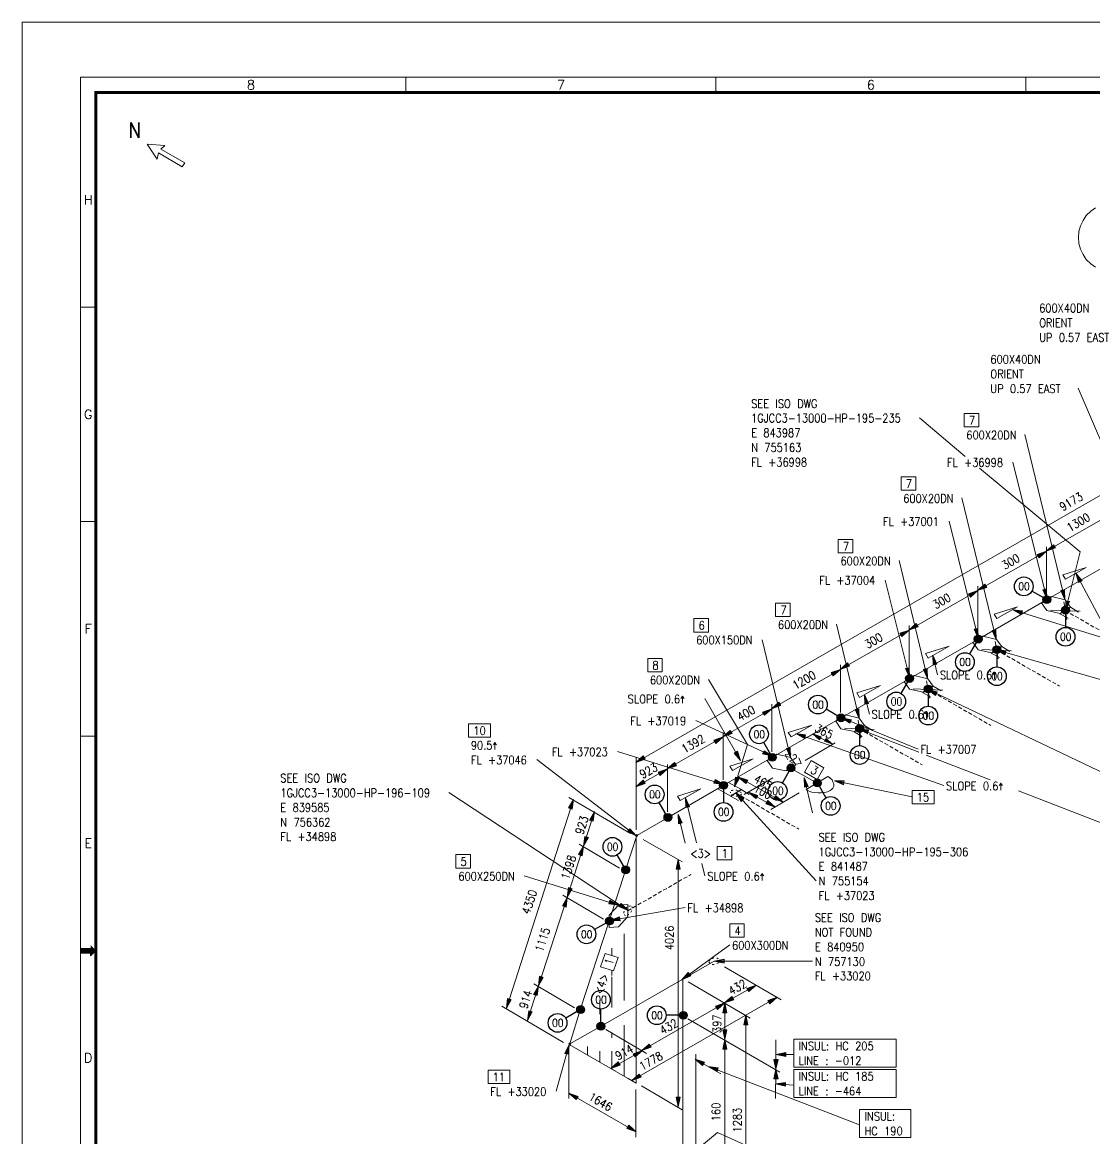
# Model space of a CAD drawing. Extents: x 0 to 841, y 0 to 594.
# Drawn here: x 0 to 343.3, y 236.8 to 594 of the extents above; entities that cross this region are included whole.
import ezdxf
from ezdxf.enums import TextEntityAlignment as Align

# ---------------------------------------------------------------- set-up
doc = ezdxf.new("R2010")
doc.units = 0
doc.header["$MEASUREMENT"] = 0
doc.linetypes.add('HIDDEN', pattern=[0.375, 0.25, -0.125])
doc.layers.get('0').update_dxf_attribs({"lineweight": 9})
for name, color, linetype, lineweight in [('3', 7, 'Continuous', 9), ('4', 7, 'Continuous', 9), ('T-TEXT1', 7, 'Continuous', 9)]:
    doc.layers.add(name, color=color, linetype=linetype, lineweight=lineweight)
doc.styles.add('ROMANS', font='ROMANS')
doc.styles.add('TXT', font='txt.shx')

msp = doc.modelspace()

# ---------------------------------------------------------------- linework, layer by layer
at = {"color": 7}
for centre, radius in [((196.73, 333.84), 0.3), ((196.73, 333.84), 0.2), ((196.73, 333.84), 0.1), ((175.26, 267.16), 0.3), ((175.26, 267.16), 0.2), ((175.26, 267.16), 0.1)]:
    msp.add_circle(centre, radius, dxfattribs=at)
at = {"layer": 'A1', "color": 4, "linetype": 'Continuous', "lineweight": 0}
msp.add_lwpolyline([(209.41, 322.99), (209.94, 326.11), (210.45, 322.99)], dxfattribs=at)
at = {"layer": 'AD1', "color": 4, "linetype": 'Continuous', "lineweight": 0}
for points in [[(330.7, 425.82), (327.71, 424.79), (330.05, 426.86), (330.7, 425.82)], [(308.74, 413.21), (305.74, 412.18), (308.09, 414.25), (308.74, 413.21)], [(286.76, 400.6), (283.77, 399.56), (286.11, 401.64), (286.76, 400.6)], [(264.79, 387.99), (261.8, 386.95), (264.14, 389.04), (264.79, 387.99)], [(242.82, 375.39), (239.84, 374.34), (242.18, 376.43), (242.82, 375.39)], [(227.22, 366.41), (224.24, 365.38), (226.57, 367.45), (227.22, 366.41)], [(255.18, 364.46), (253.09, 366.29), (255.69, 365.38), (255.18, 364.46)], [(199.4, 358.23), (196.41, 357.19), (198.75, 359.26), (199.4, 358.23)], [(209.41, 356.14), (206.43, 355.1), (208.76, 357.19), (209.41, 356.14)], [(199.4, 350.43), (196.41, 349.39), (198.75, 351.46), (199.4, 350.43)], [(231.64, 350.43), (229.3, 352.5), (232.29, 351.46), (231.64, 350.43)], [(234.76, 345.61), (232.43, 347.69), (235.41, 346.65), (234.76, 345.61)], [(181.2, 333.14), (179.64, 330.4), (180.04, 333.52), (181.2, 333.14)], [(176, 316.75), (174.44, 314.02), (174.84, 317.14), (176, 316.75)], [(166.78, 288.41), (165.21, 285.69), (165.6, 288.8), (166.78, 288.41)], [(227.74, 281.26), (224.75, 280.23), (227.09, 282.3), (227.74, 281.26)], [(156.5, 281.26), (154.94, 278.54), (155.34, 281.65), (156.5, 281.26)], [(163.26, 277.36), (161.7, 274.64), (162.09, 277.75), (163.26, 277.36)], [(225.54, 271.64), (224.89, 268.52), (224.24, 271.64), (225.54, 271.64)], [(201.35, 266.05), (198.36, 265.01), (200.7, 267.09), (201.35, 266.05)], [(191.34, 260.34), (188.35, 259.29), (190.69, 261.38), (191.34, 260.34)], [(198.1, 256.44), (195.11, 255.39), (197.45, 257.48), (198.1, 256.44)], [(177.3, 249.29), (174.96, 251.36), (177.95, 250.32), (177.3, 249.29)], [(210.59, 250.06), (209.94, 246.94), (209.29, 250.06), (210.59, 250.06)]]:
    msp.add_lwpolyline(points, dxfattribs=at)
at = {"layer": 'AD2', "color": 4, "linetype": 'Continuous', "lineweight": 0}
for points in [[(324.85, 423.74), (327.84, 424.79), (325.5, 422.7), (324.85, 423.74)], [(302.89, 411.14), (305.88, 412.18), (303.54, 410.09), (302.89, 411.14)], [(280.91, 398.52), (283.9, 399.56), (281.56, 397.49), (280.91, 398.52)], [(258.94, 385.91), (261.94, 386.95), (259.59, 384.88), (258.94, 385.91)], [(236.97, 373.3), (239.96, 374.34), (237.62, 372.26), (236.97, 373.3)], [(221.38, 364.34), (224.36, 365.38), (222.03, 363.29), (221.38, 364.34)], [(257.25, 364.85), (259.34, 363.04), (256.74, 363.94), (257.25, 364.85)], [(203.56, 354.06), (206.55, 355.1), (204.21, 353.02), (203.56, 354.06)], [(241.26, 346.53), (243.6, 344.44), (240.61, 345.49), (241.26, 346.53)], [(174.84, 342.62), (176.39, 345.35), (176, 342.24), (174.84, 342.62)], [(238.66, 344.96), (241, 342.89), (238.01, 343.93), (238.66, 344.96)], [(181.59, 338.73), (183.15, 341.45), (182.76, 338.34), (181.59, 338.73)], [(178.09, 327.68), (179.64, 330.4), (179.25, 327.29), (178.09, 327.68)], [(209.29, 322.99), (209.94, 326.11), (210.59, 322.99), (209.29, 322.99)], [(172.89, 311.29), (174.44, 314.02), (174.05, 310.9), (172.89, 311.29)], [(231.9, 284.9), (234.89, 285.94), (232.55, 283.86), (231.9, 284.9)], [(163.65, 282.95), (165.21, 285.69), (164.82, 282.56), (163.65, 282.95)], [(221.89, 279.19), (224.89, 280.23), (222.54, 278.14), (221.89, 279.19)], [(224.24, 277.1), (224.89, 280.23), (225.54, 277.1), (224.24, 277.1)], [(238.66, 281), (241.65, 282.04), (239.31, 279.96), (238.66, 281)], [(230.99, 273.2), (231.64, 276.32), (232.29, 273.2), (230.99, 273.2)], [(224.24, 265.4), (224.89, 268.52), (225.54, 265.4), (224.24, 265.4)], [(195.5, 263.98), (198.49, 265.01), (196.15, 262.94), (195.5, 263.98)], [(194.2, 241.09), (196.54, 239.01), (193.55, 240.05), (194.2, 241.09)]]:
    msp.add_lwpolyline(points, dxfattribs=at)
at = {"layer": 'CONT', "color": 2, "linetype": 'HIDDEN', "lineweight": 0, "ltscale": 5}
for p, q in [((333.82, 405.8), (353.98, 394.24)), ((311.85, 393.19), (332, 381.62)), ((289.89, 380.59), (310.04, 369.01)), ((267.91, 367.98), (288.06, 356.4)), ((228.39, 347.44), (248.54, 335.86)), ((193.81, 309.74), (213.96, 321.3))]:
    msp.add_line(p, q, dxfattribs=at)
at = {"layer": 'DIM', "color": 2, "linetype": 'Continuous', "lineweight": 0}
for p, q in [((327.84, 426.21), (327.84, 411)), ((305.88, 413.6), (305.88, 398.39)), ((283.9, 400.99), (283.9, 385.79)), ((261.94, 388.39), (261.94, 373.18)), ((232.16, 362.9), (219.69, 383.7)), ((229.95, 357.84), (218.51, 377.59)), ((239.96, 375.78), (239.96, 360.56)), ((224.36, 366.8), (224.36, 351.59)), ((260.24, 363.43), (250.62, 357.84)), ((196.54, 358.61), (196.54, 335.6)), ((206.55, 356.54), (206.55, 341.33)), ((231.12, 346.91), (240.22, 352.24)), ((239.57, 342.1), (248.68, 347.44)), ((174.96, 346), (194.72, 334.44)), ((196.54, 254.61), (196.54, 333.79)), ((211.24, 325.34), (198.75, 332.49)), ((178.21, 331.05), (191.21, 323.39)), ((173.01, 314.68), (186.01, 307)), ((192.64, 281), (192.64, 302.32)), ((188.74, 295.44), (188.74, 297.77)), ((221.5, 293.61), (252.96, 293.61)), ((188.74, 289.06), (188.74, 290.62)), ((242.95, 281.26), (224.75, 291.79)), ((163.79, 286.34), (176.79, 278.66)), ((188.74, 278.79), (188.74, 288.54)), ((232.94, 275.41), (213.19, 286.99)), ((153.51, 279.19), (173.28, 267.61)), ((184.84, 276.59), (184.84, 281)), ((242.44, 258.12), (213.05, 275.15)), ((199.79, 264.1), (186.79, 271.77)), ((192.64, 256.82), (192.64, 273.07)), ((188.74, 269.04), (188.74, 270.74)), ((241.26, 259.04), (241.26, 268.39)), ((174.96, 249.68), (174.96, 264.89)), ((180.94, 263.59), (180.94, 266.31)), ((184.84, 261.24), (184.84, 264.75)), ((188.74, 259.04), (188.74, 264.75)), ((215.39, 262.29), (223.59, 257.6)), ((215.65, 263.84), (215.65, 232.51)), ((241.26, 263.71), (246.99, 263.71)), ((241.14, 249.68), (241.26, 259.04)), ((211.24, 246.04), (198.24, 253.7)), ((196.41, 237.32), (196.41, 252.54))]:
    msp.add_line(p, q, dxfattribs=at)
at = {"layer": 'DIM', "color": 2, "linetype": 'HIDDEN', "lineweight": 0}
for p, q in [((226.7, 347.44), (226.7, 347.82)), ((229.18, 346.39), (228.39, 346.39)), ((195.11, 309.86), (194.72, 309.21))]:
    msp.add_line(p, q, dxfattribs=at)
at = {"layer": 'DL', "color": 4, "linetype": 'Continuous', "lineweight": 0}
for p, q in [((196.41, 357.19), (476.18, 518.12)), ((327.71, 424.79), (349.81, 437.39)), ((305.74, 412.18), (327.84, 424.79)), ((283.77, 399.56), (305.88, 412.18)), ((261.8, 386.95), (283.9, 399.56)), ((239.84, 374.34), (261.94, 386.95)), ((224.24, 365.38), (239.96, 374.34)), ((206.43, 355.1), (224.36, 365.38)), ((253.09, 366.29), (259.34, 363.04)), ((196.41, 349.39), (206.55, 355.1)), ((229.3, 352.5), (243.6, 344.44)), ((232.43, 347.69), (241, 342.89)), ((154.94, 278.54), (176.39, 345.35)), ((179.64, 330.4), (183.15, 341.45)), ((174.44, 314.02), (179.64, 330.4)), ((209.94, 246.94), (209.94, 326.11)), ((165.21, 285.69), (174.44, 314.02)), ((224.75, 280.23), (234.89, 285.94)), ((161.7, 274.64), (165.21, 285.69)), ((195.11, 255.39), (241.65, 282.04)), ((198.36, 265.01), (224.89, 280.23)), ((224.89, 268.52), (224.89, 280.23)), ((231.64, 151.14), (231.64, 276.32)), ((224.89, 222.64), (224.89, 268.52)), ((188.35, 259.29), (198.49, 265.01)), ((174.96, 251.36), (196.54, 239.01))]:
    msp.add_line(p, q, dxfattribs=at)
at = {"layer": 'ELBO', "color": 1, "linetype": 'Continuous', "lineweight": 0}
for p, q in [((206.55, 339.5), (196.73, 333.84)), ((196.73, 333.84), (193.04, 322.74)), ((178.6, 278.01), (175.26, 267.16)), ((175.26, 267.16), (185.1, 272.69))]:
    msp.add_line(p, q, dxfattribs=at)
at = {"layer": 'G1', "color": 2, "linetype": 'Continuous', "lineweight": 0}
for p, q in [((359.83, 425.95), (337.99, 476.91)), ((287.15, 467.42), (301.84, 455.07)), ((333.69, 409.31), (320.95, 462.09)), ((306.39, 451.3), (338.64, 424.52)), ((327.98, 409.57), (317.05, 453.25)), ((311.73, 396.57), (300.8, 441.81)), ((306, 396.96), (296.64, 434.4)), ((289.75, 384.09), (280.65, 421.79)), ((333.95, 405.8), (338.64, 424.52)), ((284.04, 384.35), (276.24, 415.55)), ((337.2, 417.76), (345.79, 401.77)), ((317.05, 406.06), (354.75, 394.36)), ((267.91, 371.23), (260.64, 401.39)), ((245.94, 358.74), (236.84, 396.44)), ((311.73, 393.19), (374.9, 375.25)), ((291.44, 391.5), (293, 385.26)), ((269.6, 378.89), (271.16, 372.65)), ((289.75, 380.59), (351.64, 351.08)), ((215.65, 370.57), (240.09, 359.14)), ((262.32, 371.49), (286.76, 361.48)), ((267.79, 367.98), (287.02, 360.44)), ((247.64, 366.41), (294.95, 349.77)), ((254.39, 366.94), (251.79, 365.5)), ((228, 349.39), (232.16, 362.9)), ((196.54, 333.65), (164.69, 358.09)), ((224.49, 350.16), (190.56, 360.69)), ((289.36, 359.52), (309.77, 351.59)), ((250.24, 352.38), (252.96, 341.06)), ((259.99, 351.34), (284.81, 346.14)), ((193.94, 309.86), (136.49, 347.56)), ((228.39, 347.44), (254.14, 319.35)), ((318.88, 348.09), (379.71, 324.43)), ((215.79, 331.44), (212.28, 345.88)), ((212.14, 331.31), (209.94, 340.68)), ((218.51, 320.91), (217.47, 324.81)), ((190.82, 311.55), (160.66, 320.91)), ((188.22, 306.61), (212.14, 310.77)), ((211.1, 287.64), (226.44, 298.81)), ((175.09, 266.96), (170.94, 252.01)), ((189.79, 258.51), (187.19, 259.94)), ((219.69, 259.94), (268.04, 241.22)), ((196.54, 254.61), (193.94, 256.04)), ((241.14, 254.35), (246.99, 253.96)), ((213.44, 231.21), (222.54, 238.75)), ((222.54, 238.75), (232.43, 234.34))]:
    msp.add_line(p, q, dxfattribs=at)
at = {"layer": 'G1', "color": 2, "linetype": 'HIDDEN', "lineweight": 0}
for p, q in [((226.96, 348.21), (227.61, 348.34)), ((227.61, 346.65), (226.96, 346.91)), ((228.39, 348.34), (229.18, 348.21)), ((229.69, 347.82), (230.21, 347.44)), ((230.21, 347.04), (229.82, 346.65)), ((193.04, 310.39), (193.55, 310.9)), ((194.2, 311.16), (194.72, 311.29)), ((195.11, 311.04), (195.24, 310.51)), ((192.51, 308.95), (192.64, 309.6)), ((193.04, 308.18), (192.64, 308.44)), ((194.2, 308.56), (193.55, 308.3))]:
    msp.add_line(p, q, dxfattribs=at)
at = {"layer": 'ITNO', "color": 1, "linetype": 'Continuous', "lineweight": 0}
for points in [[(250.41, 354.03), (254.48, 351.72), (256.6, 355.45), (252.54, 357.76), (250.41, 354.03)], [(222.41, 325.99), (227.09, 325.99), (227.09, 330.27), (222.41, 330.27), (222.41, 325.99)]]:
    msp.add_lwpolyline(points, dxfattribs=at)
at = {"layer": 'PIPE', "color": 1, "linetype": 'Continuous', "lineweight": 0}
for p, q in [((349.81, 421.79), (327.84, 409.19)), ((327.84, 409.19), (305.88, 396.57)), ((305.88, 396.57), (283.9, 383.96)), ((283.9, 383.96), (261.94, 371.35)), ((261.94, 371.35), (239.96, 358.74)), ((239.96, 358.74), (224.36, 349.77)), ((245.94, 355.36), (254.39, 350.55)), ((224.36, 349.77), (206.55, 339.5)), ((193.04, 322.74), (187.84, 306.35)), ((187.84, 306.35), (178.6, 278.01)), ((211.49, 287.89), (221.5, 293.61)), ((185.1, 272.69), (211.49, 287.89)), ((211.49, 287.89), (211.49, 276.19)), ((211.49, 276.19), (211.49, 230.3))]:
    msp.add_line(p, q, dxfattribs=at)
at = {"layer": 'PL16', "color": 7, "linetype": 'Continuous', "lineweight": 0}
msp.add_lwpolyline([(258.55, 352.11), (259.2, 351.59), (259.46, 350.94), (259.73, 350.29), (259.73, 349.64), (259.46, 348.99), (259.07, 348.48), (258.55, 348.21), (257.77, 347.82), (256.86, 347.56), (255.82, 347.44), (254.79, 347.44), (253.61, 347.56), (252.7, 347.69), (251.54, 348.09), (250.89, 348.48)], dxfattribs=at)
at = {"layer": 'PL3', "color": 2, "linetype": 'Continuous', "lineweight": 0}
for points in [[(330.58, 425.95), (327.71, 424.79), (330.19, 426.74)], [(330.58, 426.09), (327.71, 424.79), (330.19, 426.6)], [(330.44, 426.21), (327.71, 424.79), (330.31, 426.48)], [(324.99, 423.61), (327.84, 424.79), (325.38, 422.84)], [(324.99, 423.49), (327.84, 424.79), (325.38, 422.96)], [(325.11, 423.35), (327.84, 424.79), (325.24, 423.09)], [(338.24, 414.9), (337.2, 417.76), (339.15, 415.29)], [(338.38, 414.9), (337.2, 417.76), (339.02, 415.16)], [(338.5, 415.04), (337.2, 417.76), (338.89, 415.16)], [(303.01, 411), (305.88, 412.18), (303.4, 410.23)], [(303.01, 410.87), (305.88, 412.18), (303.4, 410.35)], [(303.14, 410.74), (305.88, 412.18), (303.27, 410.49)], [(308.6, 413.34), (305.74, 412.18), (308.21, 414.12)], [(308.6, 413.48), (305.74, 412.18), (308.21, 413.99)], [(308.48, 413.6), (305.74, 412.18), (308.34, 413.86)], [(327.71, 412.69), (327.98, 409.57), (326.8, 412.44)], [(327.59, 412.69), (327.98, 409.57), (326.94, 412.56)], [(327.45, 412.56), (327.98, 409.57), (327.06, 412.56)], [(333.44, 412.44), (333.69, 409.31), (332.52, 412.18)], [(333.3, 412.44), (333.69, 409.31), (332.65, 412.3)], [(333.18, 412.3), (333.69, 409.31), (332.79, 412.3)], [(335.12, 408.66), (333.95, 405.8), (334.21, 408.92)], [(334.99, 408.79), (333.95, 405.8), (334.34, 408.92)], [(334.86, 408.79), (333.95, 405.8), (334.48, 408.79)], [(319.79, 404.64), (317.05, 406.06), (320.18, 405.54)], [(319.91, 404.76), (317.05, 406.06), (320.04, 405.41)], [(319.91, 404.89), (317.05, 406.06), (320.04, 405.29)], [(286.64, 400.74), (283.77, 399.56), (286.24, 401.51)], [(286.64, 400.86), (283.77, 399.56), (286.24, 401.39)], [(286.5, 400.99), (283.77, 399.56), (286.38, 401.25)], [(305.74, 400.09), (306, 396.96), (304.84, 399.82)], [(305.61, 400.09), (306, 396.96), (304.96, 399.95)], [(281.04, 398.39), (283.9, 399.56), (281.44, 397.61)], [(281.04, 398.26), (283.9, 399.56), (281.44, 397.74)], [(281.18, 398.14), (283.9, 399.56), (281.3, 397.88)], [(305.49, 399.95), (306, 396.96), (305.09, 399.95)], [(311.46, 399.69), (311.73, 396.57), (310.55, 399.44)], [(311.34, 399.69), (311.73, 396.57), (310.69, 399.56)], [(311.2, 399.56), (311.73, 396.57), (310.81, 399.56)], [(314.59, 391.89), (311.73, 393.19), (314.84, 392.8)], [(314.71, 392.02), (311.73, 393.19), (314.84, 392.68)], [(314.71, 392.15), (311.73, 393.19), (314.71, 392.54)], [(291.7, 388.39), (291.44, 391.5), (292.61, 388.64)], [(291.84, 388.51), (291.44, 391.5), (292.49, 388.64)], [(291.96, 388.51), (291.44, 391.5), (292.35, 388.51)], [(259.07, 385.79), (261.94, 386.95), (259.46, 385)], [(259.07, 385.65), (261.94, 386.95), (259.46, 385.14)], [(259.2, 385.52), (261.94, 386.95), (259.34, 385.26)], [(264.66, 388.12), (261.8, 386.95), (264.27, 388.9)], [(264.66, 388.25), (261.8, 386.95), (264.27, 388.77)], [(264.54, 388.39), (261.8, 386.95), (264.4, 388.64)], [(283.77, 387.48), (284.04, 384.35), (282.86, 387.21)], [(283.64, 387.48), (284.04, 384.35), (282.99, 387.34)], [(283.51, 387.34), (284.04, 384.35), (283.12, 387.34)], [(289.49, 387.21), (289.75, 384.09), (288.59, 386.95)], [(289.36, 387.21), (289.75, 384.09), (288.71, 387.09)], [(289.24, 387.09), (289.75, 384.09), (288.84, 387.09)], [(269.86, 375.78), (269.6, 378.89), (270.77, 376.04)], [(269.99, 375.9), (269.6, 378.89), (270.64, 376.04)], [(270.12, 375.9), (269.6, 378.89), (270.51, 375.9)], [(292.49, 378.76), (289.75, 380.59), (292.88, 379.68)], [(292.49, 378.89), (289.75, 380.59), (292.74, 379.54)], [(292.61, 379.02), (289.75, 380.59), (292.74, 379.41)], [(242.69, 375.51), (239.84, 374.34), (242.3, 376.29)], [(242.69, 375.64), (239.84, 374.34), (242.3, 376.16)], [(242.56, 375.78), (239.84, 374.34), (242.44, 376.04)], [(237.1, 373.18), (239.96, 374.34), (237.49, 372.39)], [(237.1, 373.04), (239.96, 374.34), (237.49, 372.52)], [(237.24, 372.91), (239.96, 374.34), (237.36, 372.65)], [(267.65, 374.34), (267.91, 371.23), (266.74, 374.09)], [(267.53, 374.34), (267.91, 371.23), (266.88, 374.21)], [(267.39, 374.21), (267.91, 371.23), (267, 374.21)], [(265.05, 369.93), (262.32, 371.49), (265.44, 370.7)], [(265.05, 370.05), (262.32, 371.49), (265.31, 370.57)], [(265.19, 370.19), (262.32, 371.49), (265.31, 370.44)], [(270.51, 366.41), (267.79, 367.98), (270.9, 367.32)], [(270.64, 366.54), (267.79, 367.98), (270.77, 367.19)], [(270.64, 366.68), (267.79, 367.98), (270.77, 367.06)], [(221.5, 364.2), (224.36, 365.38), (221.89, 363.43)], [(221.5, 364.08), (224.36, 365.38), (221.89, 363.55)], [(221.64, 363.94), (224.36, 365.38), (221.76, 363.69)], [(227.09, 366.54), (224.24, 365.38), (226.7, 367.32)], [(227.09, 366.68), (224.24, 365.38), (226.7, 367.19)], [(226.96, 366.8), (224.24, 365.38), (226.84, 367.06)], [(250.36, 364.99), (247.64, 366.41), (250.75, 365.89)], [(250.49, 365.11), (247.64, 366.41), (250.62, 365.76)], [(250.49, 365.24), (247.64, 366.41), (250.62, 365.64)], [(255.3, 364.59), (253.09, 366.29), (255.69, 365.24)], [(255.3, 364.73), (253.09, 366.29), (255.56, 365.11)], [(255.44, 364.85), (253.09, 366.29), (255.56, 364.99)], [(257.25, 364.73), (259.34, 363.04), (256.86, 364.08)], [(257.12, 364.59), (259.34, 363.04), (256.86, 364.2)], [(257.12, 364.46), (259.34, 363.04), (256.99, 364.34)], [(237.49, 360.82), (240.09, 359.14), (237.1, 360.04)], [(245.69, 361.86), (245.94, 358.74), (244.78, 361.6)], [(245.55, 361.86), (245.94, 358.74), (244.9, 361.74)], [(245.43, 361.74), (245.94, 358.74), (245.04, 361.74)], [(199.28, 358.35), (196.41, 357.19), (198.89, 359.14)], [(199.28, 358.49), (196.41, 357.19), (198.89, 359)], [(199.14, 358.61), (196.41, 357.19), (199.01, 358.88)], [(228.79, 360.69), (229.95, 357.84), (228, 360.3)], [(228.65, 360.69), (229.95, 357.84), (228.14, 360.3)], [(228.53, 360.56), (229.95, 357.84), (228.26, 360.44)], [(237.36, 360.69), (240.09, 359.14), (237.1, 360.18)], [(237.36, 360.56), (240.09, 359.14), (237.24, 360.3)], [(203.69, 353.94), (206.55, 355.1), (204.09, 353.15)], [(203.69, 353.8), (206.55, 355.1), (204.09, 353.29)], [(203.82, 353.68), (206.55, 355.1), (203.95, 353.41)], [(209.29, 356.27), (206.43, 355.1), (208.89, 357.05)], [(209.29, 356.4), (206.43, 355.1), (208.89, 356.93)], [(209.15, 356.54), (206.43, 355.1), (209.03, 356.79)], [(199.28, 350.55), (196.41, 349.39), (198.89, 351.34)], [(199.28, 350.69), (196.41, 349.39), (198.89, 351.2)], [(199.14, 350.81), (196.41, 349.39), (199.01, 351.08)], [(221.76, 351.59), (224.49, 350.16), (221.38, 350.69)], [(221.64, 351.46), (224.49, 350.16), (221.5, 350.81)], [(221.64, 351.34), (224.49, 350.16), (221.5, 350.94)], [(229.44, 352.11), (228, 349.39), (228.39, 352.5)], [(229.3, 352.24), (228, 349.39), (228.65, 352.38)], [(229.04, 352.24), (228, 349.39), (228.79, 352.38)], [(231.78, 350.55), (229.3, 352.5), (232.16, 351.34)], [(231.78, 350.69), (229.3, 352.5), (232.16, 351.2)], [(231.9, 350.81), (229.3, 352.5), (232.04, 351.08)], [(250.49, 349.25), (250.24, 352.38), (251.4, 349.51)], [(250.62, 349.39), (250.24, 352.38), (251.28, 349.51)], [(262.84, 350.16), (259.99, 351.34), (263.1, 351.2)], [(262.98, 350.43), (259.99, 351.34), (263.1, 351.08)], [(262.98, 350.55), (259.99, 351.34), (262.98, 350.81)], [(230.21, 344.84), (228.39, 347.44), (230.86, 345.49)], [(230.34, 344.96), (228.39, 347.44), (230.74, 345.35)], [(230.47, 345.09), (228.39, 347.44), (230.6, 345.23)], [(234.89, 345.74), (232.43, 347.69), (235.29, 346.53)], [(234.89, 345.88), (232.43, 347.69), (235.29, 346.39)], [(235.03, 346), (232.43, 347.69), (235.15, 346.26)], [(174.96, 342.62), (176.39, 345.35), (175.88, 342.24)], [(175.09, 342.49), (176.39, 345.35), (175.74, 342.36)], [(175.22, 342.49), (176.39, 345.35), (175.61, 342.36)], [(212.54, 342.75), (212.28, 345.88), (213.44, 343.01)], [(212.66, 342.89), (212.28, 345.88), (213.31, 343.01)], [(212.79, 342.89), (212.28, 345.88), (213.19, 342.89)], [(238.54, 344.84), (241, 342.89), (238.14, 344.05)], [(238.54, 344.7), (241, 342.89), (238.14, 344.19)], [(238.4, 344.57), (241, 342.89), (238.28, 344.31)], [(241.14, 346.39), (243.6, 344.44), (240.74, 345.61)], [(241.14, 346.26), (243.6, 344.44), (240.74, 345.74)], [(241, 346.14), (243.6, 344.44), (240.88, 345.88)], [(181.72, 338.73), (183.15, 341.45), (182.64, 338.34)], [(181.85, 338.59), (183.15, 341.45), (182.5, 338.46)], [(181.99, 338.59), (183.15, 341.45), (182.38, 338.46)], [(210.19, 337.55), (209.94, 340.68), (211.1, 337.81)], [(210.32, 337.69), (209.94, 340.68), (210.97, 337.81)], [(210.45, 337.69), (209.94, 340.68), (210.84, 337.69)], [(194.34, 335.86), (196.54, 333.65), (193.81, 335.21)], [(175.09, 266.96), (196.54, 254.61), (196.54, 333.79)], [(181.07, 333.14), (179.64, 330.4), (180.16, 333.52)], [(180.94, 333.26), (179.64, 330.4), (180.29, 333.39)], [(180.81, 333.26), (179.64, 330.4), (180.43, 333.39)], [(194.34, 335.74), (196.54, 333.65), (193.94, 335.34)], [(194.2, 335.6), (196.54, 333.65), (193.94, 335.48)], [(178.21, 327.68), (179.64, 330.4), (179.12, 327.29)], [(178.34, 327.54), (179.64, 330.4), (178.99, 327.41)], [(178.47, 327.54), (179.64, 330.4), (178.86, 327.41)], [(209.68, 322.99), (209.94, 326.11), (210.32, 322.99)], [(209.8, 322.99), (209.94, 326.11), (210.06, 322.99)], [(175.88, 316.75), (174.44, 314.02), (174.96, 317.14)], [(175.74, 316.89), (174.44, 314.02), (175.09, 317.01)], [(175.61, 316.89), (174.44, 314.02), (175.22, 317.01)], [(173.01, 311.29), (174.44, 314.02), (173.93, 310.9)], [(173.14, 311.16), (174.44, 314.02), (173.79, 311.04)], [(173.28, 311.16), (174.44, 314.02), (173.66, 311.04)], [(188.09, 312.99), (190.82, 311.55), (187.7, 312.08)], [(187.96, 312.85), (190.82, 311.55), (187.84, 312.2)], [(187.96, 312.73), (190.82, 311.55), (187.84, 312.34)], [(191.6, 311.94), (193.94, 309.86), (191.09, 311.16)], [(191.6, 311.81), (193.94, 309.86), (191.21, 311.29)], [(191.47, 311.69), (193.94, 309.86), (191.21, 311.43)], [(191.34, 306.61), (188.22, 306.61), (191.21, 307.65)], [(191.34, 306.88), (188.22, 306.61), (191.21, 307.52)], [(191.34, 307), (188.22, 306.61), (191.21, 307.26)], [(224.62, 293.09), (221.5, 293.61), (224.62, 294.14)], [(224.62, 293.35), (221.5, 293.61), (224.62, 294)], [(224.62, 293.49), (221.5, 293.61), (224.62, 293.74)], [(213.84, 289.06), (211.1, 287.64), (213.31, 289.84)], [(213.84, 289.19), (211.1, 287.64), (213.44, 289.71)], [(213.7, 289.32), (211.1, 287.64), (213.44, 289.59)], [(166.64, 288.41), (165.21, 285.69), (165.74, 288.8)], [(166.51, 288.54), (165.21, 285.69), (165.86, 288.68)], [(166.39, 288.54), (165.21, 285.69), (165.99, 288.68)], [(232.04, 284.77), (234.89, 285.94), (232.43, 283.99)], [(232.04, 284.64), (234.89, 285.94), (232.43, 284.12)], [(232.16, 284.51), (234.89, 285.94), (232.29, 284.25)], [(163.79, 282.95), (165.21, 285.69), (164.69, 282.56)], [(163.91, 282.82), (165.21, 285.69), (164.56, 282.69)], [(164.04, 282.82), (165.21, 285.69), (164.44, 282.69)], [(156.38, 281.26), (154.94, 278.54), (155.46, 281.65)], [(156.24, 281.39), (154.94, 278.54), (155.59, 281.52)], [(156.11, 281.39), (154.94, 278.54), (155.72, 281.52)], [(222.03, 279.05), (224.89, 280.23), (222.41, 278.27)], [(222.03, 278.93), (224.89, 280.23), (222.41, 278.4)], [(222.15, 278.79), (224.89, 280.23), (222.29, 278.54)], [(224.36, 277.1), (224.89, 280.23), (225.4, 277.1)], [(224.62, 277.1), (224.89, 280.23), (225.28, 277.1)], [(227.61, 281.39), (224.75, 280.23), (227.22, 282.18)], [(227.61, 281.52), (224.75, 280.23), (227.22, 282.04)], [(227.49, 281.65), (224.75, 280.23), (227.35, 281.91)], [(224.75, 277.1), (224.89, 280.23), (225.01, 277.1)], [(238.79, 280.88), (241.65, 282.04), (239.19, 280.09)], [(238.79, 280.74), (241.65, 282.04), (239.19, 280.23)], [(238.93, 280.61), (241.65, 282.04), (239.05, 280.35)], [(163.14, 277.36), (161.7, 274.64), (162.22, 277.75)], [(163, 277.49), (161.7, 274.64), (162.35, 277.62)], [(162.88, 277.49), (161.7, 274.64), (162.49, 277.62)], [(231.12, 273.2), (231.64, 276.32), (232.16, 273.2)], [(231.39, 273.2), (231.64, 276.32), (232.04, 273.2)], [(231.51, 273.2), (231.64, 276.32), (231.78, 273.2)], [(225.4, 271.64), (224.89, 268.52), (224.36, 271.64)], [(225.28, 271.64), (224.89, 268.52), (224.62, 271.64)], [(225.01, 271.64), (224.89, 268.52), (224.75, 271.64)], [(224.36, 265.4), (224.89, 268.52), (225.4, 265.4)], [(224.62, 265.4), (224.89, 268.52), (225.28, 265.4)], [(224.75, 265.4), (224.89, 268.52), (225.01, 265.4)], [(173.79, 264.1), (175.09, 266.96), (174.7, 263.84)], [(173.93, 264.1), (175.09, 266.96), (174.57, 263.98)], [(174.05, 263.98), (175.09, 266.96), (174.44, 263.98)], [(195.64, 263.84), (198.49, 265.01), (196.03, 263.06)], [(195.64, 263.71), (198.49, 265.01), (196.03, 263.19)], [(195.76, 263.59), (198.49, 265.01), (195.89, 263.32)], [(201.22, 266.19), (198.36, 265.01), (200.84, 266.96)], [(201.22, 266.31), (198.36, 265.01), (200.84, 266.84)], [(201.09, 266.44), (198.36, 265.01), (200.96, 266.7)], [(191.21, 260.46), (188.35, 259.29), (190.82, 261.24)], [(191.21, 260.59), (188.35, 259.29), (190.82, 261.11)], [(191.09, 260.73), (188.35, 259.29), (190.95, 260.99)], [(217.86, 260.34), (215.39, 262.29), (218.25, 261.11)], [(217.86, 260.46), (215.39, 262.29), (218.25, 260.99)], [(217.99, 260.59), (215.39, 262.29), (218.12, 260.85)], [(241.79, 262.15), (241.26, 259.04), (240.74, 262.15)], [(241.65, 262.15), (241.26, 259.04), (241, 262.15)], [(241.39, 262.15), (241.26, 259.04), (241.14, 262.15)], [(244.39, 263.19), (241.26, 263.71), (244.39, 264.24)], [(244.39, 263.45), (241.26, 263.71), (244.39, 264.1)], [(244.39, 263.59), (241.26, 263.71), (244.39, 263.84)], [(197.97, 256.56), (195.11, 255.39), (197.59, 257.34)], [(197.97, 256.69), (195.11, 255.39), (197.59, 257.21)], [(222.41, 258.39), (219.69, 259.94), (222.8, 259.29)], [(222.54, 258.51), (219.69, 259.94), (222.68, 259.16)], [(222.54, 258.64), (219.69, 259.94), (222.68, 259.04)], [(240.74, 255.91), (241.26, 259.04), (241.79, 255.91)], [(241, 255.91), (241.26, 259.04), (241.65, 255.91)], [(241.14, 255.91), (241.26, 259.04), (241.39, 255.91)], [(197.84, 256.82), (195.11, 255.39), (197.71, 257.09)], [(244.25, 253.7), (241.14, 254.35), (244.25, 254.61)], [(244.25, 253.84), (241.14, 254.35), (244.25, 254.49)], [(244.25, 253.96), (241.14, 254.35), (244.25, 254.35)], [(177.44, 249.41), (174.96, 251.36), (177.82, 250.19)], [(177.44, 249.54), (174.96, 251.36), (177.82, 250.06)], [(177.56, 249.68), (174.96, 251.36), (177.69, 249.94)], [(210.45, 250.06), (209.94, 246.94), (209.41, 250.06)], [(210.32, 250.06), (209.94, 246.94), (209.68, 250.06)], [(210.06, 250.06), (209.94, 246.94), (209.8, 250.06)], [(194.07, 240.96), (196.54, 239.01), (193.69, 240.19)], [(194.07, 240.84), (196.54, 239.01), (193.69, 240.31)], [(193.94, 240.7), (196.54, 239.01), (193.81, 240.44)]]:
    msp.add_lwpolyline(points, dxfattribs=at)
at = {"layer": 'PL37', "color": 7, "linetype": 'Continuous', "lineweight": 0}
msp.add_lwpolyline([(343.57, 515.65), (342.01, 516.69), (340.59, 518.12), (339.54, 519.69), (338.76, 521.38), (338.24, 523.19), (338.11, 525.14), (338.24, 527.09), (338.76, 528.91), (339.54, 530.6), (340.59, 532.16), (342.01, 533.59), (343.57, 534.64)], dxfattribs=at)
at = {"layer": 'PL4', "color": 7, "linetype": 'Continuous', "lineweight": 0}
msp.add_lwpolyline([(18.61, 576.49), (822.39, 576.49), (822.39, 17.51), (18.61, 17.51)], close=True, dxfattribs=at)
for points in [[(340.59, 419.59), (333.95, 415.81), (333.04, 417.24), (340.59, 419.59)], [(338.11, 414.77), (337.2, 417.76), (339.29, 415.29), (338.11, 414.77)], [(327.84, 412.69), (327.98, 409.57), (326.68, 412.44), (327.84, 412.69)], [(333.56, 412.44), (333.69, 409.31), (332.39, 412.18), (333.56, 412.44)], [(335.25, 408.66), (333.95, 405.8), (334.09, 408.92), (335.25, 408.66)], [(318.61, 406.97), (311.99, 403.2), (311.07, 404.64), (318.61, 406.97)], [(319.79, 404.5), (317.05, 406.06), (320.18, 405.68), (319.79, 404.5)], [(338.11, 405.29), (335.51, 406.84), (332.14, 404.76), (334.74, 403.34)], [(305.88, 400.09), (306, 396.96), (304.7, 399.82), (305.88, 400.09)], [(311.59, 399.69), (311.73, 396.57), (310.43, 399.44), (311.59, 399.69)], [(296.64, 394.36), (290.01, 390.59), (289.1, 392.02), (296.64, 394.36)], [(316.14, 392.68), (313.54, 394.24), (310.16, 392.15), (312.76, 390.73)], [(314.59, 391.76), (311.73, 393.19), (314.84, 392.94), (314.59, 391.76)], [(291.57, 388.39), (291.44, 391.5), (292.74, 388.64), (291.57, 388.39)], [(283.9, 387.48), (284.04, 384.35), (282.74, 387.21), (283.9, 387.48)], [(289.62, 387.21), (289.75, 384.09), (288.45, 386.95), (289.62, 387.21)], [(274.68, 381.75), (268.04, 377.99), (267.14, 379.41), (274.68, 381.75)], [(269.74, 375.78), (269.6, 378.89), (270.9, 376.04), (269.74, 375.78)], [(294.18, 380.06), (291.57, 381.62), (288.19, 379.54), (290.79, 378.11)], [(292.35, 378.64), (289.75, 380.59), (292.88, 379.8), (292.35, 378.64)], [(267.79, 374.34), (267.91, 371.23), (266.61, 374.09), (267.79, 374.34)], [(252.7, 369.14), (246.07, 365.38), (245.16, 366.8), (252.7, 369.14)], [(264.93, 369.79), (262.32, 371.49), (265.44, 370.84), (264.93, 369.79)], [(272.2, 367.45), (269.6, 369.01), (266.23, 366.94), (268.82, 365.5)], [(270.51, 366.29), (267.79, 367.98), (270.9, 367.45), (270.51, 366.29)], [(250.36, 364.85), (247.64, 366.41), (250.75, 366.02), (250.36, 364.85)], [(228.91, 360.82), (229.95, 357.84), (227.88, 360.18), (228.91, 360.82)], [(237.49, 360.95), (240.09, 359.14), (236.97, 359.91), (237.49, 360.95)], [(245.81, 361.86), (245.94, 358.74), (244.64, 361.6), (245.81, 361.86)], [(233.99, 358.35), (227.35, 354.59), (226.44, 356.01), (233.99, 358.35)], [(221.76, 351.73), (224.49, 350.16), (221.38, 350.55), (221.76, 351.73)], [(229.56, 352.11), (228, 349.39), (228.26, 352.5), (229.56, 352.11)], [(250.36, 349.25), (250.24, 352.38), (251.54, 349.51), (250.36, 349.25)], [(262.84, 350.04), (259.99, 351.34), (263.1, 351.34), (262.84, 350.04)], [(217.21, 348.74), (210.59, 344.96), (209.68, 346.39), (217.21, 348.74)], [(232.69, 346.91), (230.09, 348.48), (226.7, 346.39), (229.3, 344.96)], [(230.09, 344.7), (228.39, 347.44), (230.99, 345.61), (230.09, 344.7)], [(212.4, 342.75), (212.28, 345.88), (213.57, 343.01), (212.4, 342.75)], [(210.06, 337.55), (209.94, 340.68), (211.24, 337.81), (210.06, 337.55)], [(194.46, 335.99), (196.54, 333.65), (193.69, 335.09), (194.46, 335.99)], [(188.09, 313.11), (190.82, 311.55), (187.7, 311.94), (188.09, 313.11)], [(191.74, 312.08), (193.94, 309.86), (190.95, 311.04), (191.74, 312.08)], [(191.34, 306.49), (188.22, 306.61), (191.21, 307.79), (191.34, 306.49)], [(224.62, 292.96), (221.5, 293.61), (224.62, 294.26), (224.62, 292.96)], [(213.96, 288.94), (211.1, 287.64), (213.19, 289.98), (213.96, 288.94)], [(173.66, 264.1), (175.09, 266.96), (174.84, 263.84), (173.66, 264.1)], [(244.39, 263.06), (241.26, 263.71), (244.39, 264.36), (244.39, 263.06)], [(217.74, 260.2), (215.39, 262.29), (218.39, 261.24), (217.74, 260.2)], [(241.91, 262.15), (241.26, 259.04), (240.61, 262.15), (241.91, 262.15)], [(222.41, 258.25), (219.69, 259.94), (222.8, 259.43), (222.41, 258.25)], [(240.61, 255.91), (241.26, 259.04), (241.91, 255.91), (240.61, 255.91)], [(244.25, 253.57), (241.14, 254.35), (244.25, 254.74), (244.25, 253.57)]]:
    msp.add_lwpolyline(points, dxfattribs=at)
at = {"layer": 'PL5', "color": 7, "linetype": 'Continuous', "lineweight": 0}
for points in [[(301.45, 464.56), (306.14, 464.56), (306.14, 468.85), (301.45, 468.85), (301.45, 464.56)], [(281.3, 444.29), (285.99, 444.29), (285.99, 448.57), (281.3, 448.57), (281.3, 444.29)], [(261.15, 424.26), (265.84, 424.26), (265.84, 428.55), (261.15, 428.55), (261.15, 424.26)], [(241.14, 403.85), (245.81, 403.85), (245.81, 408.14), (241.14, 408.14), (241.14, 403.85)], [(215, 398.91), (219.69, 398.91), (219.69, 403.2), (215, 403.2), (215, 398.91)], [(200.19, 386.18), (204.86, 386.18), (204.86, 390.46), (200.19, 390.46), (200.19, 386.18)], [(142.85, 365.24), (149.88, 365.24), (149.88, 369.54), (142.85, 369.54), (142.85, 365.24)], [(284.81, 343.93), (291.84, 343.93), (291.84, 348.21), (284.81, 348.21), (284.81, 343.93)], [(138.82, 323.39), (143.5, 323.39), (143.5, 327.68), (138.82, 327.68), (138.82, 323.39)], [(226.44, 301.29), (231.12, 301.29), (231.12, 305.57), (226.44, 305.57), (226.44, 301.29)], [(189.26, 290.49), (190.69, 294.79), (186.54, 296.09), (185.1, 291.79), (189.26, 290.49)], [(149.09, 254.49), (156.11, 254.49), (156.11, 258.77), (149.09, 258.77), (149.09, 254.49)], [(268.04, 237.19), (284.43, 237.19), (284.43, 246.16), (268.04, 246.16), (268.04, 237.19)]]:
    msp.add_lwpolyline(points, dxfattribs=at)
at = {"layer": 'PL6', "color": 7, "linetype": 'Continuous', "lineweight": 0}
msp.add_lwpolyline([(224.36, 349.77), (226.05, 350.81), (230.21, 348.48), (226.84, 346.39), (222.68, 348.74), (224.36, 349.77)], dxfattribs=at)
at = {"layer": 'PL8', "color": 7, "linetype": 'Continuous', "lineweight": 0}
msp.add_lwpolyline([(39.99, 554.99), (43.19, 550.19), (43.59, 552.19), (51.19, 547.79), (51.99, 548.99), (44.39, 553.39), (45.59, 554.59), (39.99, 554.99)], dxfattribs=at)
at = {"layer": 'spoolno', "color": 7, "linetype": 'Continuous', "lineweight": 0}
for points in [[(0, 0), (841, 0), (841, 594), (0, 594), (0, 0)], [(246.99, 259.69), (279.74, 259.69), (279.74, 268.65), (246.99, 268.65), (246.99, 259.69)], [(246.99, 249.94), (279.74, 249.94), (279.74, 258.9), (246.99, 258.9), (246.99, 249.94)]]:
    msp.add_lwpolyline(points, dxfattribs=at)
at = {"layer": 'spoolno', "color": 7, "linetype": 'Continuous', "lineweight": 0, "const_width": 0.991}
msp.add_lwpolyline([(23.57, 571.52), (817.42, 571.52), (817.42, 22.48), (23.57, 22.48), (23.57, 571.52)], dxfattribs=at)
at = {"layer": 'T-TEXT1', "color": 7, "linetype": 'Continuous', "lineweight": 0}
for p, q in [((122.8, 571.52), (122.8, 576.49)), ((222.04, 571.52), (222.04, 576.49)), ((321.26, 571.52), (321.26, 576.49)), ((18.61, 502.9), (23.57, 502.9)), ((18.61, 434.26), (23.57, 434.26)), ((18.61, 365.64), (23.57, 365.64)), ((18.61, 297), (23.57, 297)), ((21.85, 295.27), (23.57, 297)), ((18.61, 296.14), (21.85, 296.14)), ((21.85, 296.14), (21.85, 295.27))]:
    msp.add_line(p, q, dxfattribs=at)
at = {"layer": 'T-TEXT1', "color": 2, "linetype": 'Continuous', "lineweight": 0}
for p, q in [((333.44, 408.54), (334.34, 402.94)), ((329.14, 405.94), (338.64, 405.54)), ((307.18, 393.33), (316.66, 392.94)), ((311.46, 395.93), (312.38, 390.34)), ((289.49, 383.31), (290.4, 377.73)), ((285.2, 380.71), (294.69, 380.33)), ((263.24, 368.1), (272.73, 367.71)), ((267.53, 370.7), (268.44, 365.11)), ((257.9, 352.64), (250.89, 348.48)), ((257.9, 352.64), (258.69, 352.11)), ((219.81, 293.61), (220.2, 294.14)), ((220.2, 292.84), (219.81, 293.23)), ((220.72, 294.39), (221.38, 294.65)), ((222.29, 294.65), (222.8, 294.39)), ((222.94, 293.09), (222.29, 292.84)), ((223.32, 294), (223.19, 293.61)), ((221.5, 292.57), (220.85, 292.57))]:
    msp.add_line(p, q, dxfattribs=at)
at = {"layer": 'T-TEXT1', "color": 7, "linetype": 'Continuous', "lineweight": 0}
for points in [[(18.61, 297.86), (21.85, 297.86), (18.61, 296.14), (21.85, 296.14)], [(21.85, 298.73), (23.57, 297), (21.85, 295.27)]]:
    msp.add_solid(points, dxfattribs=at)
at = {"layer": 'WA'}
for p, q in [((327.95, 409.27), (323.18, 412.02)), ((333.93, 405.89), (333.93, 400.39)), ((305.98, 396.66), (303.23, 391.9)), ((311.96, 393.28), (311.96, 387.78)), ((284.01, 384.05), (281.26, 379.29)), ((289.99, 380.67), (289.99, 375.17)), ((262.04, 371.44), (257.27, 374.19)), ((268.02, 368.06), (268.02, 362.56)), ((240.07, 358.83), (237.32, 363.59)), ((246.05, 355.45), (243.3, 350.69)), ((254.5, 350.64), (257.25, 345.88)), ((224.47, 349.86), (224.47, 344.36)), ((206.66, 339.59), (203.91, 344.35)), ((193.14, 322.82), (190.39, 327.58)), ((187.94, 306.44), (183.17, 303.69)), ((178.71, 278.1), (173.94, 275.35)), ((185.21, 272.77), (185.21, 278.27)), ((211.6, 276.28), (206.1, 276.28))]:
    msp.add_line(p, q, dxfattribs=at)
at = {"layer": 'WC', "color": 4}
for centre in [(320.59, 413.52), (333.93, 397.39), (301.73, 389.3), (311.96, 384.78), (254.68, 375.69), (279.76, 376.69), (289.99, 372.17), (235.82, 366.19), (268.02, 359.56), (241.8, 348.09), (202.41, 346.95), (224.47, 341.36), (258.75, 343.28), (188.89, 330.18), (180.58, 302.19), (185.21, 281.27), (203.1, 276.28), (171.35, 273.85)]:
    msp.add_circle(centre, 3, dxfattribs=at)
at = {"layer": 'WELD', "color": 2}
for centre, radius in [((327.95, 409.27), 1.25), ((327.95, 409.27), 1), ((327.95, 409.27), 0.75), ((327.95, 409.27), 0.5), ((327.95, 409.27), 0.25), ((333.93, 405.89), 1.25), ((333.93, 405.89), 1), ((333.93, 405.89), 0.75), ((333.93, 405.89), 0.5), ((333.93, 405.89), 0.25), ((305.98, 396.66), 1.25), ((305.98, 396.66), 1), ((305.98, 396.66), 0.75), ((305.98, 396.66), 0.5), ((305.98, 396.66), 0.25), ((311.96, 393.28), 1.25), ((311.96, 393.28), 1), ((311.96, 393.28), 0.75), ((311.96, 393.28), 0.5), ((311.96, 393.28), 0.25), ((284.01, 384.05), 1.25), ((284.01, 384.05), 1), ((284.01, 384.05), 0.75), ((284.01, 384.05), 0.5), ((284.01, 384.05), 0.25), ((289.99, 380.67), 1.25), ((289.99, 380.67), 1), ((289.99, 380.67), 0.75), ((289.99, 380.67), 0.5), ((289.99, 380.67), 0.25), ((262.04, 371.44), 1.25), ((262.04, 371.44), 1), ((262.04, 371.44), 0.75), ((262.04, 371.44), 0.5), ((262.04, 371.44), 0.25), ((268.02, 368.06), 1.25), ((268.02, 368.06), 1), ((268.02, 368.06), 0.75), ((268.02, 368.06), 0.5), ((268.02, 368.06), 0.25), ((240.07, 358.83), 1.25), ((240.07, 358.83), 1), ((240.07, 358.83), 0.75), ((240.07, 358.83), 0.5), ((240.07, 358.83), 0.25), ((246.05, 355.45), 1.25), ((246.05, 355.45), 1), ((246.05, 355.45), 0.75), ((246.05, 355.45), 0.5), ((246.05, 355.45), 0.25), ((224.47, 349.86), 1.25), ((224.47, 349.86), 1), ((224.47, 349.86), 0.75), ((224.47, 349.86), 0.5), ((224.47, 349.86), 0.25), ((254.5, 350.64), 1.25), ((254.5, 350.64), 1), ((254.5, 350.64), 0.75), ((254.5, 350.64), 0.5), ((254.5, 350.64), 0.25), ((206.66, 339.59), 1.25), ((206.66, 339.59), 1), ((206.66, 339.59), 0.75), ((206.66, 339.59), 0.5), ((206.66, 339.59), 0.25), ((193.14, 322.82), 1.25), ((193.14, 322.82), 1), ((193.14, 322.82), 0.75), ((193.14, 322.82), 0.5), ((193.14, 322.82), 0.25), ((187.94, 306.44), 1.25), ((187.94, 306.44), 1), ((187.94, 306.44), 0.75), ((187.94, 306.44), 0.5), ((187.94, 306.44), 0.25), ((178.71, 278.1), 1.25), ((178.71, 278.1), 1), ((178.71, 278.1), 0.75), ((178.71, 278.1), 0.5), ((178.71, 278.1), 0.25), ((211.6, 276.28), 1.25), ((211.6, 276.28), 1), ((211.6, 276.28), 0.75), ((211.6, 276.28), 0.5), ((211.6, 276.28), 0.25), ((185.21, 272.77), 1.25), ((185.21, 272.77), 1), ((185.21, 272.77), 0.75), ((185.21, 272.77), 0.5), ((185.21, 272.77), 0.25)]:
    msp.add_circle(centre, radius, dxfattribs=at)
at = {"layer": 'WOLET', "color": 2, "linetype": 'Continuous', "lineweight": 0}
for points in [[(327.84, 409.19), (329.4, 410.23), (333.82, 409.19), (335.51, 406.84), (332.26, 404.89), (327.98, 405.8), (326.29, 408.27), (327.84, 409.19)], [(305.88, 396.57), (307.44, 397.61), (311.85, 396.57), (313.54, 394.24), (310.29, 392.29), (306, 393.19), (304.31, 395.66), (305.88, 396.57)], [(283.9, 383.96), (285.46, 385), (289.89, 383.96), (291.57, 381.62), (288.32, 379.68), (284.04, 380.59), (282.34, 383.05), (283.9, 383.96)], [(261.94, 371.35), (263.49, 372.39), (267.91, 371.35), (269.6, 369.01), (266.35, 367.06), (262.06, 367.98), (260.38, 370.44), (261.94, 371.35)], [(239.96, 358.74), (241.53, 359.79), (245.94, 358.74), (247.64, 356.4), (244.39, 354.45), (240.09, 355.36), (238.4, 357.84), (239.96, 358.74)], [(187.84, 306.35), (187.84, 308.3), (190.82, 311.55), (193.81, 311.69), (193.81, 307.91), (190.82, 304.54), (187.84, 304.4), (187.84, 306.35)]]:
    msp.add_lwpolyline(points, dxfattribs=at)

# ---------------------------------------------------------------- texts
at = {"layer": '3', "color": 2, "linetype": 'Continuous', "lineweight": 0, "style": 'TXT', "width": 0.851861}
for s, p in [('600X40DN', (325.5, 501.2)), ('ORIENT', (325.5, 496.5)), ('UP 0.57 EAST', (325.5, 491.8)), ('600X40DN', (309.9, 484.8)), ('ORIENT', (309.9, 480.1)), ('UP 0.57 EAST', (309.9, 475.4)), ('E 843987', (233.3, 461.3)), ('600X20DN', (302.2, 460.6)), ('N 755163', (233.3, 456.6)), ('600X20DN', (282, 440.3)), ('600X20DN', (261.9, 420.3)), ('600X20DN', (241.9, 399.9)), ('600X150DN', (215.7, 395)), ('SLOPE 0.6^ ', (293.7, 383.8)), ('600X20DN', (200.9, 382.2)), ('SLOPE 0.6^ ', (193.8, 376.1)), ('SLOPE 0.6^ ', (271.9, 371.2)), ('90.5^ ', (143.6, 361.3)), ('SLOPE 0.6^ ', (295.7, 348.3)), ('E 839585', (82.6, 341.4)), ('N 756362', (82.6, 336.7)), ('E 841487', (254.9, 322.6)), ('600X250DN', (139.6, 319.4)), ('SLOPE 0.6^ ', (219.3, 319.4)), ('N 755154', (254.9, 317.9)), ('600X300DN', (227.2, 297.3)), ('E 840950', (253.7, 296.8)), ('N 757130', (253.7, 292.1)), ('INSUL: HC 205', (248.5, 265.1)), ('LINE : -012', (248.5, 260.4)), ('INSUL: HC 185', (248.5, 255.4)), ('LINE : -464', (248.5, 250.7)), ('INSUL:', (269.6, 242.6)), ('HC 190', (269.6, 237.9))]:
    msp.add_text(s, height=2.7, dxfattribs=at).set_placement(p)
for s, rotation, p in [('9173', 30, (333, 437.5)), ('1300', 30, (335.3, 430.9)), ('300', 30, (314.5, 418.8)), ('300', 30, (292.4, 406.2)), ('300', 30, (270.6, 393.5)), ('1200', 30, (247.5, 380.4)), ('400', 30, (229.8, 370.3)), ('1392', 30, (212, 360)), ('4350', 72, (162.4, 308.4)), ('1115', 72, (166.6, 296.3)), ('4026', 90, (208.5, 297.1)), ('1', 72, (188.8, 292.1)), ('1646', 330, (181, 249.4)), ('160', 90, (223.4, 242.4)), ('1283', 90, (230.2, 238.8))]:
    msp.add_text(s, height=2.7, rotation=rotation, dxfattribs=at).set_placement(p)
at = {"layer": '4', "color": 2, "linetype": 'Continuous', "lineweight": 0, "style": 'TXT', "width": 0.859991}
msp.add_text('N', height=5, dxfattribs=at).set_placement((34, 557))
at = {"layer": 'CP', "color": 2, "linetype": 'Continuous', "lineweight": 0, "style": 'TXT', "width": 0.851861}
for s, p in [('7', (303, 465.3)), ('7', (282.8, 445)), ('7', (262.7, 425)), ('7', (242.7, 404.6)), ('6', (216.5, 399.7)), ('8', (201.7, 386.9)), ('10', (144.4, 366)), ('15', (286.3, 344.7)), ('5', (140.3, 324.1)), ('4', (228, 302)), ('11', (150.6, 255.2))]:
    msp.add_text(s, height=2.7, dxfattribs=at).set_placement(p)
at = {"layer": 'CP', "color": 4, "linetype": 'Continuous', "lineweight": 0, "style": 'TXT', "width": 0.851861}
for s, rotation, p in [('365', 332.5256, (253.4, 367.28)), ('923', 29.4013, (198.54, 351.92)), ('465', 330.5852, (233.85, 351.12)), ('100', 330.7613, (233.84, 348.13)), ('923', 72.3659, (179.51, 333.9)), ('1398', 72.3824, (174.96, 319.47)), ('432', 29.4013, (227.01, 282.63)), ('914', 72.3659, (161.56, 278.12)), ('397', 90, (223.74, 270.61)), ('432', 29.8349, (205.04, 270)), ('914', 29.4549, (190.74, 261.83)), ('1778', 29.7979, (198.49, 258.55))]:
    msp.add_text(s, height=2.7, rotation=rotation, dxfattribs=at).set_placement(p)
at = {"layer": 'FLAN', "color": 2, "linetype": 'Continuous', "lineweight": 0, "style": 'TXT', "width": 0.851861}
for s, p in [('SEE ISO DWG', (233.3, 470.6)), ('1GJCC3-13000-HP-195-235', (233.3, 466)), ('FL +36998', (233.3, 451.9)), ('FL +36998', (296, 451.8)), ('FL +37001', (275.5, 432.9)), ('FL +37004', (255.1, 414.1)), ('FL +37019', (194.6, 369.1)), ('FL +37023', (169.5, 359.2)), ('FL +37007', (287.5, 360)), ('FL +37046', (143.6, 356.6)), ('SEE ISO DWG', (82.6, 350.8)), ('1GJCC3-13000-HP-196-109', (82.6, 346.1)), ('FL +34898', (82.6, 332.1)), ('SEE ISO DWG', (254.9, 331.9)), ('1GJCC3-13000-HP-195-306', (254.9, 327.2)), ('FL +37023', (254.9, 313.2)), ('FL +34898', (212.9, 309.3)), ('SEE ISO DWG', (253.7, 306.2)), ('NOT FOUND', (253.7, 301.5)), ('FL +33020', (253.7, 287.5)), ('FL +33020', (149.8, 250.5))]:
    msp.add_text(s, height=2.7, dxfattribs=at).set_placement(p)
at = {"layer": 'FLAN', "color": 2, "linetype": 'Continuous', "lineweight": 0, "style": 'ROMANS'}
for s, p in [('G', (21.1, 468.57)), ('F', (21.1, 399.95))]:
    msp.add_text(s, height=2.97, dxfattribs=at).set_placement(p, align=Align.MIDDLE)
at = {"layer": 'itemno', "color": 2, "linetype": 'Continuous', "lineweight": 0, "style": 'TXT', "width": 0.851861}
msp.add_text('<4>', height=2.7, rotation=72, dxfattribs=at).set_placement((185.7, 282.7))
at = {"layer": 'ITNO', "color": 1, "linetype": 'Continuous', "lineweight": 0, "style": 'TXT', "width": 0.851861}
for s, p in [('<2>', (243.29, 358.95)), ('3', (252.07, 353.96))]:
    msp.add_text(s, height=2.7, rotation=330.3373, dxfattribs=at).set_placement(p)
for s, p in [('<3>', (213.8, 326.7)), ('1', (223.9, 326.7))]:
    msp.add_text(s, height=2.7, dxfattribs=at).set_placement(p)
at = {"layer": 'T-TEXT1', "color": 2, "linetype": 'Continuous', "lineweight": 0, "style": 'ROMANS'}
for s, p in [('8', (73.19, 574.01)), ('7', (172.43, 574.01)), ('6', (271.65, 574.01)), ('H', (21.1, 537.21)), ('E', (21.1, 331.31)), ('D', (21.1, 262.69))]:
    msp.add_text(s, height=2.97, dxfattribs=at).set_placement(p, align=Align.MIDDLE)
at = {"layer": 'WT', "color": 2, "style": 'TXT', "width": 0.85}
for p in [(318.84, 412.27), (332.18, 396.14), (299.98, 388.05), (310.21, 383.53), (252.93, 374.44), (278.01, 375.44), (288.24, 370.92), (234.07, 364.94), (266.27, 358.31), (200.66, 345.7), (240.05, 346.84), (257, 342.03), (222.72, 340.11), (187.14, 328.93), (178.83, 300.94), (183.46, 280.02), (169.6, 272.6), (201.35, 275.03)]:
    msp.add_text('00', height=2.5, dxfattribs=at).set_placement(p)

doc.saveas('drawing.dxf')
